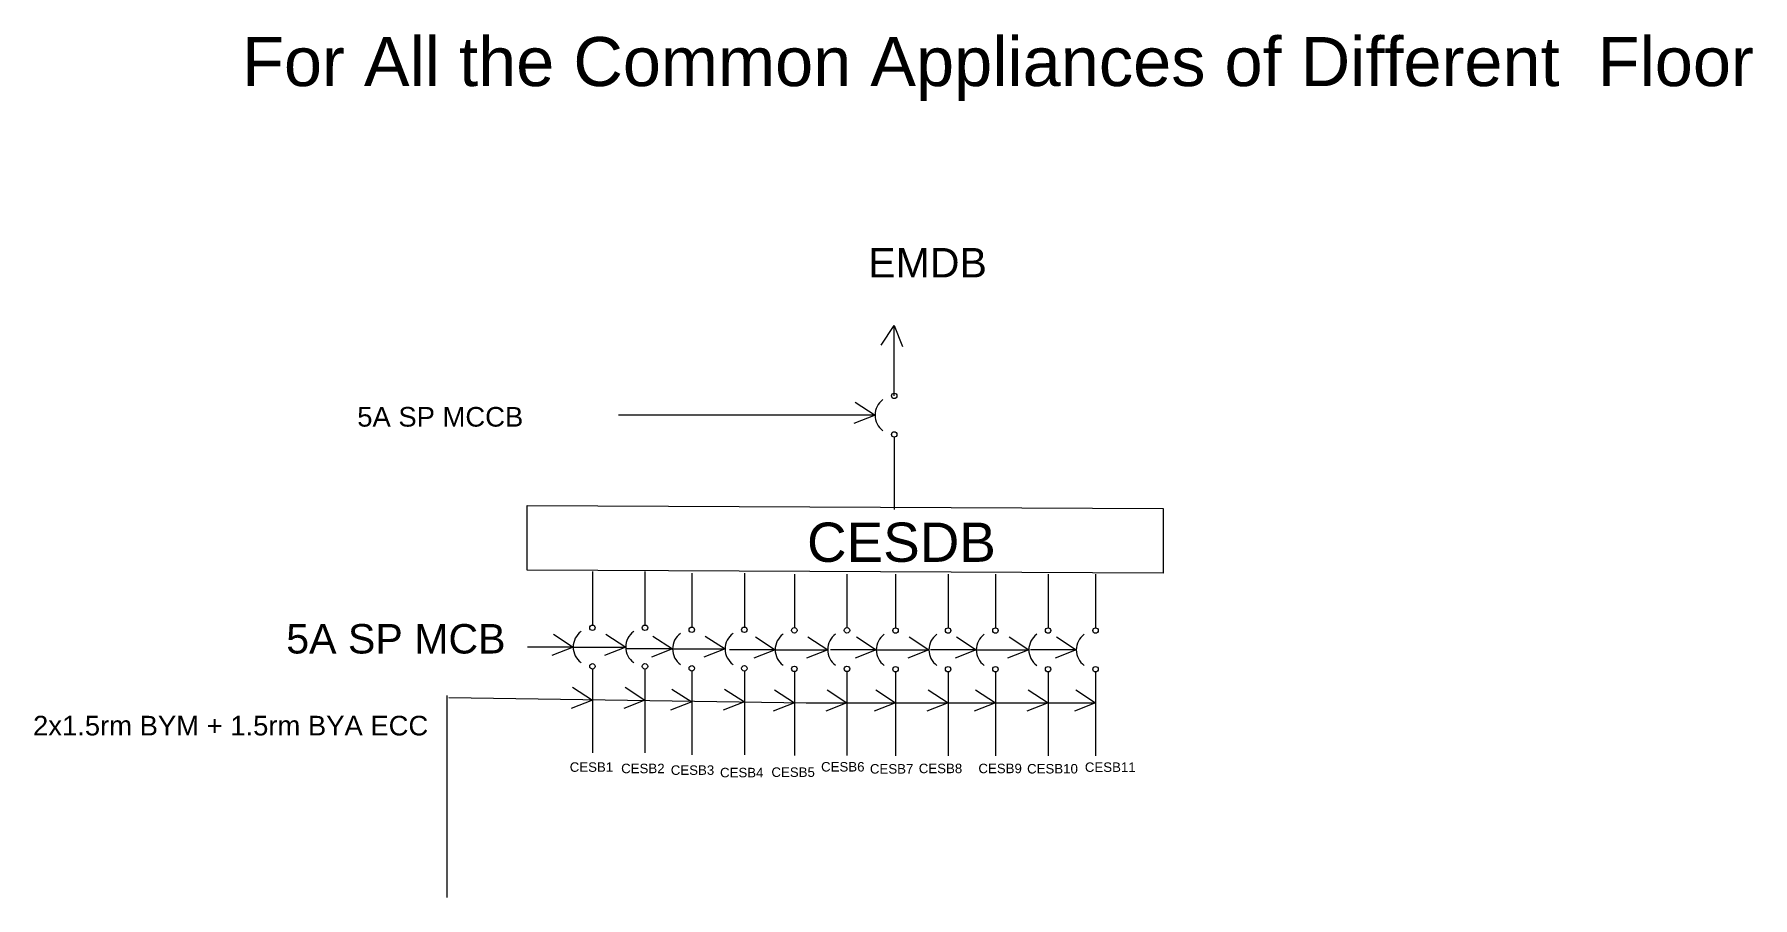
# Model space of a CAD drawing. Header units: inches. Extents: x 176 to 626, y 132 to 230.
# Drawn here: x 451.3 to 626.5, y 141.6 to 229.5 of the extents above; entities that cross this region are included whole.
import ezdxf

# ---------------------------------------------------------------- set-up
doc = ezdxf.new("R2010")
doc.units = ezdxf.units.IN
doc.header["$MEASUREMENT"] = 0
doc.layers.add('Legend', color=50, linetype='Continuous')
doc.styles.get("Standard").update_dxf_attribs({"font": 'arial.ttf'})

# ---------------------------------------------------------------- blocks, each defined once
blk = doc.blocks.new('Arrow')
for p, q in [((0, 0), (-2.16, -0.85)), ((-2.02, 1.32), (0, 0))]:
    blk.add_line(p, q)

msp = doc.modelspace()

# ---------------------------------------------------------------- linework, layer by layer
for p, q in [((538.98, 192.68), (538.98, 199.86)), ((537.02, 190.72), (510.88, 190.72)), ((538.98, 188.47), (538.98, 181.11)), ((508.21, 174.8), (508.21, 169.33)), ((513.57, 174.8), (513.57, 169.33)), ((518.34, 174.6), (518.34, 169.13)), ((523.7, 174.6), (523.7, 169.13)), ((528.8, 174.53), (528.8, 169.06)), ((534.16, 174.53), (534.16, 169.06)), ((539.11, 174.51), (539.11, 169.04)), ((544.47, 174.51), (544.47, 169.04)), ((549.3, 174.51), (549.3, 169.04)), ((554.66, 174.51), (554.66, 169.04)), ((559.5, 174.51), (559.5, 169.04)), ((513.57, 169.05), (513.57, 169.05)), ((523.7, 168.85), (523.7, 168.85)), ((534.16, 168.79), (534.16, 168.78)), ((544.47, 168.77), (544.47, 168.76)), ((554.66, 168.77), (554.66, 168.76)), ((503.54, 167.09), (501.59, 167.09)), ((506.25, 167.09), (503.54, 167.09)), ((506.25, 167.09), (511.61, 167.09)), ((513.67, 166.89), (511.72, 166.89)), ((516.38, 166.89), (513.67, 166.89)), ((516.38, 166.89), (521.74, 166.89)), ((524.14, 166.82), (522.19, 166.82)), ((526.84, 166.82), (524.14, 166.82)), ((526.84, 166.82), (532.2, 166.82)), ((534.44, 166.8), (532.49, 166.8)), ((537.15, 166.8), (534.44, 166.8)), ((537.15, 166.8), (542.51, 166.8)), ((544.64, 166.8), (542.69, 166.8)), ((547.34, 166.8), (544.64, 166.8)), ((547.34, 166.8), (552.7, 166.8)), ((554.83, 166.8), (552.88, 166.8)), ((557.54, 166.8), (554.83, 166.8)), ((508.21, 164.84), (508.21, 156.3)), ((513.57, 164.84), (513.57, 156.3)), ((518.34, 164.65), (518.34, 156.1)), ((523.7, 164.65), (523.7, 156.1)), ((528.8, 164.58), (528.8, 156.03)), ((534.16, 164.58), (534.16, 156.03)), ((539.11, 164.56), (539.11, 156.01)), ((544.47, 164.56), (544.47, 156.01)), ((549.3, 164.56), (549.3, 156.01)), ((554.66, 164.56), (554.66, 156.01)), ((559.5, 164.56), (559.5, 156.01))]:
    msp.add_line(p, q)
msp.add_lwpolyline([(501.57, 181.52), (566.39, 181.21), (566.39, 174.61), (501.57, 174.93)], close=True)
for centre in [(538.98, 192.68), (538.98, 188.75), (508.21, 169.05), (513.57, 169.05), (518.34, 168.85), (523.7, 168.85), (528.8, 168.79), (534.16, 168.79), (539.11, 168.77), (544.47, 168.77), (549.3, 168.77), (554.66, 168.77), (559.5, 168.77), (508.21, 165.12), (513.57, 165.12), (518.34, 164.92), (523.7, 164.92), (528.8, 164.86), (534.16, 164.86), (539.11, 164.83), (544.47, 164.83), (549.3, 164.83), (554.66, 164.83), (559.5, 164.83)]:
    msp.add_circle(centre, 0.277)
for centre in [(538.98, 190.72), (508.21, 167.09), (513.57, 167.09), (518.34, 166.89), (523.7, 166.89), (528.8, 166.82), (534.16, 166.82), (539.11, 166.8), (544.47, 166.8), (549.3, 166.8), (554.66, 166.8), (559.5, 166.8)]:
    msp.add_arc(centre, 1.96, 126.0027, 233.9973)
at = {"layer": 'Legend'}
for p, q in [((493.41, 141.55), (493.41, 162.16)), ((493.58, 161.93), (529.99, 161.4)), ((529.99, 161.4), (559.5, 161.4))]:
    msp.add_line(p, q, dxfattribs=at)

# ---------------------------------------------------------------- block references
at = {"color": 6, "rotation": 90}
msp.add_blockref('Arrow', (538.98, 199.86), dxfattribs=at)
at = {"color": 6}
for p in [(537.02, 190.72), (506.25, 167.09), (511.61, 167.09), (516.38, 166.89), (521.74, 166.89), (526.84, 166.82), (532.2, 166.82), (537.15, 166.8), (542.51, 166.8), (547.34, 166.8), (552.7, 166.8), (557.54, 166.8)]:
    msp.add_blockref('Arrow', p, dxfattribs=at)
at = {"layer": 'Legend', "color": 6}
for p in [(508.21, 161.69), (513.57, 161.69), (518.34, 161.49), (523.7, 161.49), (528.8, 161.42), (534.16, 161.42), (539.11, 161.4), (544.47, 161.4), (549.3, 161.4), (554.66, 161.4), (559.5, 161.4)]:
    msp.add_blockref('Arrow', p, dxfattribs=at)

# ---------------------------------------------------------------- texts
at = {"attachment_point": 1}
for s, width, gutter_width, heights, insert, char_height in [('For All the Common Appliances of Different  Floor\\P', 158.1581, 1.93, [12.45], (472.5, 229.25), 5), ('EMDB', 17.4514, 1.93, [1], (536.32, 207.75), 3), ('5A SP MCCB', 22.0028, 1, [0], (484.24, 191.55), 2), ('CESDB', 17.4514, 1.93, [1], (530.09, 179.77), 4), ('5A SP MCB', 26.2365, 1, [0], (477, 169.43), 3), ('CESB1', 5.7192, 1.93, [0], (505.9, 155.34), 0.967), ('CESB2', 5.7192, 1.93, [0], (511.14, 155.2), 0.967), ('CESB3', 5.7192, 1.93, [0], (516.2, 155.03), 0.967), ('CESB4', 5.7192, 1.93, [0], (521.22, 154.78), 0.967), ('CESB5', 5.7192, 1.93, [0], (526.46, 154.82), 0.967), ('CESB6', 5.7192, 1.93, [0], (531.52, 155.37), 0.967), ('CESB7', 5.7192, 1.93, [0], (536.5, 155.16), 0.967), ('CESB8', 5.7192, 1.93, [0], (541.48, 155.2), 0.967), ('CESB9', 5.7192, 1.93, [0], (547.56, 155.2), 0.967), ('CESB10', 5.7192, 1.93, [0], (552.52, 155.17), 0.967), ('CESB11', 5.7192, 1.93, [0], (558.41, 155.33), 0.967)]:
    msp.add_mtext_dynamic_manual_height_columns(s, width=width, gutter_width=gutter_width, heights=heights, dxfattribs=dict(at, insert=insert, char_height=char_height))
at = {"layer": 'Legend', "insert": (451.19, 160.08), "char_height": 2, "attachment_point": 1}
msp.add_mtext_dynamic_manual_height_columns('2x1.5rm BYM + 1.5rm BYA ECC', width=45.7286, gutter_width=1, heights=[0], dxfattribs=at)

doc.saveas('drawing.dxf')
